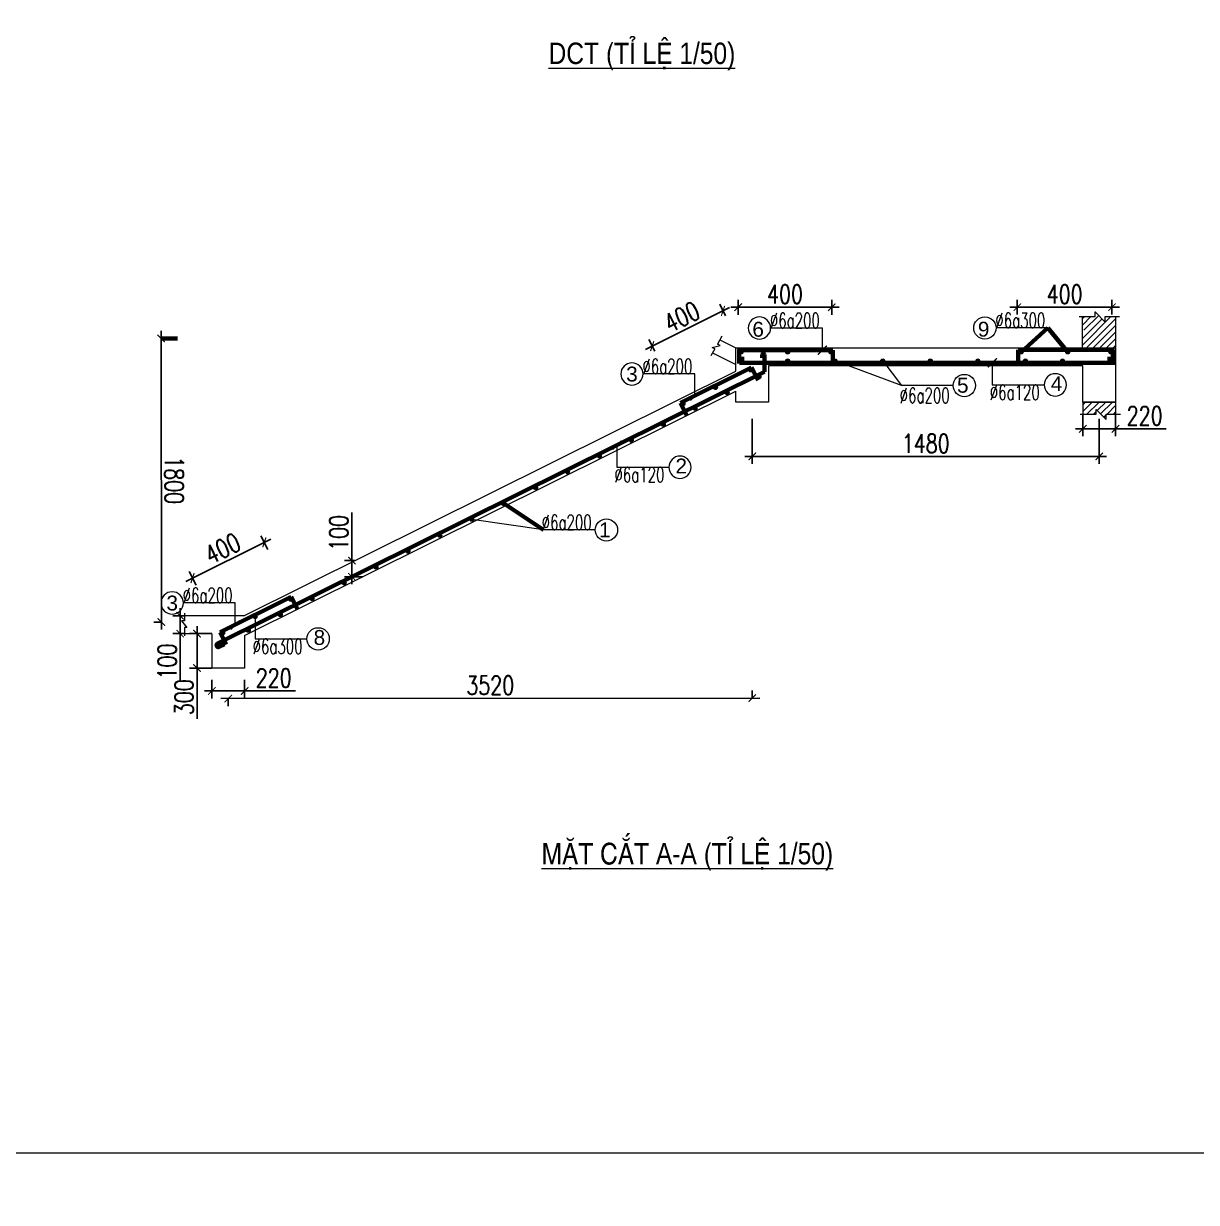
# Model space of a CAD drawing. Header units: millimetres. Extents: x 0 to 8478784, y 0 to 684185.
# Drawn here: x 3795837 to 3811592, y 386753 to 402594 of the extents above; entities that cross this region are included whole.
import ezdxf
from ezdxf.enums import TextEntityAlignment as Align

# ---------------------------------------------------------------- set-up
doc = ezdxf.new("R2010")
doc.units = ezdxf.units.MM
doc.header["$LTSCALE"] = 5000
doc.header["$MEASUREMENT"] = 0
doc.header["$PDMODE"] = 1
doc.header["$PDSIZE"] = -2
doc.linetypes.add('CENTER', pattern=[2, 1.25, -0.25, 0.25, -0.25])
for name, color, linetype, lineweight in [('00-XMT.Dim', 8, 'Continuous', 15), ('02-XMT.Beams', 94, 'Continuous', 25), ('02-XMT.Beams-Text', 7, 'Continuous', 20), ('02-XMT.Reinforcement', 1, 'Continuous', 40), ('DIM', 76, 'Continuous', 18), ('net thay', 7, 'Continuous', 15)]:
    doc.layers.add(name, color=color, linetype=linetype, lineweight=lineweight)
doc.layers.add('BETONG', color=2, linetype='Continuous')
doc.layers.add('TOVATLIEU', color=250, linetype='Continuous')
doc.styles.add('S1', font='VHARIAL.TTF', dxfattribs={"height": 200})
doc.styles.add('T_THEP', font='Romans.shx', dxfattribs={"width": 0.65})
doc.styles.add('vnarial narrowh', font='VHARIALN.TTF')
doc.styles.add('vnsimli 0.7', font='vnsimli.shx', dxfattribs={"width": 0.75})
doc.dimstyles.new('XMT 1-1-100', dxfattribs={"dimscale": 100, "dimtxt": 2.5, "dimasz": 1, "dimexe": 1, "dimexo": 0, "dimgap": 0.5, "dimtad": 1, "dimdec": 0, "dimzin": 0, "dimdsep": 46, "dimtxsty": 'vnsimli 0.7', "dimblk": 'ARCHTICK', "dimcen": 1.5, "dimdle": 1, "dimclrd": 8, "dimclre": 8, "dimclrt": 116, "dimadec": 0, "dimazin": 0, "dimtfac": 1, "dimtdec": 0, "dimtofl": 0, "dimtmove": 0, "dimatfit": 3, "dimfxl": 0.18, "dimtolj": 1, "dimtzin": 0, "dimarcsym": 0})

# ---------------------------------------------------------------- blocks, each defined once
blk = doc.blocks.new('lo')
at = {"layer": 'DIM', "linetype": 'ByBlock', "ltscale": 15}
blk.add_hatch(color=6, dxfattribs=at).paths.add_polyline_path([(699293, -322075, 1), (699423, -322075, 1)])
at = {"layer": 'DIM', "color": 6, "linetype": 'ByBlock', "ltscale": 15}
blk.add_circle((699358, -322075), 65.2, dxfattribs=at)
blk = doc.blocks.new('_ArchTick')
at = {"color": 0, "linetype": 'ByBlock', "const_width": 0.15}
blk.add_lwpolyline([(-0.5, -0.5), (0.5, 0.5)], dxfattribs=at)
blk = doc.blocks.new('*D230')
at = {"layer": '02-XMT.Beams-Text', "color": 8, "lineweight": -2, "transparency": 16777216}
for p, q in [((3810066, 397346), (3810066, 397048)), ((3810506, 397346), (3810506, 397048)), ((3809966, 397148), (3810506, 397148)), ((3810506, 397148), (3811188, 397148))]:
    blk.add_line(p, q, dxfattribs=at)
at = {"layer": 'Defpoints', "color": 0, "lineweight": 100, "transparency": 16777216}
for p in [(3810066, 397346), (3810506, 397346), (3810506, 397148)]:
    blk.add_point(p, dxfattribs=at)
at = {"layer": '02-XMT.Beams-Text', "color": 8, "lineweight": -2, "transparency": 16777216, "xscale": 100, "yscale": 100, "zscale": 100, "rotation": 180}
blk.add_blockref('_ArchTick', (3810066, 397148), dxfattribs=at)
at = {"layer": '02-XMT.Beams-Text', "color": 8, "lineweight": -2, "transparency": 16777216, "xscale": 100, "yscale": 100, "zscale": 100}
blk.add_blockref('_ArchTick', (3810506, 397148), dxfattribs=at)
at = {"layer": '02-XMT.Beams-Text', "color": 116, "lineweight": 100, "transparency": 16777216, "insert": (3810897, 397323), "char_height": 250, "attachment_point": 5, "style": 'vnsimli 0.7'}
blk.add_mtext('\\A1;220', dxfattribs=at)
blk = doc.blocks.new('*D231')
at = {"layer": '02-XMT.Beams-Text', "color": 8, "lineweight": -2, "transparency": 16777216}
for p, q in [((3798366, 393774), (3798366, 393526)), ((3798806, 393774), (3798806, 393526)), ((3798266, 393626), (3798806, 393626)), ((3798806, 393626), (3799488, 393626))]:
    blk.add_line(p, q, dxfattribs=at)
at = {"layer": 'Defpoints', "color": 0, "lineweight": 100, "transparency": 16777216}
for p in [(3798366, 393774), (3798806, 393774), (3798806, 393626)]:
    blk.add_point(p, dxfattribs=at)
at = {"layer": '02-XMT.Beams-Text', "color": 8, "lineweight": -2, "transparency": 16777216, "xscale": 100, "yscale": 100, "zscale": 100, "rotation": 180}
blk.add_blockref('_ArchTick', (3798366, 393626), dxfattribs=at)
at = {"layer": '02-XMT.Beams-Text', "color": 8, "lineweight": -2, "transparency": 16777216, "xscale": 100, "yscale": 100, "zscale": 100}
blk.add_blockref('_ArchTick', (3798806, 393626), dxfattribs=at)
at = {"layer": '02-XMT.Beams-Text', "color": 116, "lineweight": 100, "transparency": 16777216, "insert": (3799197, 393800), "char_height": 250, "attachment_point": 5, "style": 'vnsimli 0.7'}
blk.add_mtext('\\A1;220', dxfattribs=at)
blk = doc.blocks.new('*D232')
at = {"layer": '02-XMT.Beams-Text', "color": 8, "lineweight": -2, "transparency": 16777216}
for p, q in [((3800247, 395377), (3800247, 396024)), ((3800286, 395377), (3800147, 395377)), ((3800247, 395061), (3800247, 395377)), ((3800394, 395161), (3800147, 395161))]:
    blk.add_line(p, q, dxfattribs=at)
at = {"layer": 'Defpoints', "color": 0, "lineweight": 100, "transparency": 16777216}
for p in [(3800247, 395377), (3800286, 395377), (3800394, 395161)]:
    blk.add_point(p, dxfattribs=at)
at = {"layer": '02-XMT.Beams-Text', "color": 8, "lineweight": -2, "transparency": 16777216, "xscale": 100, "yscale": 100, "zscale": 100}
for p, rotation in [((3800247, 395377), 90), ((3800247, 395161), 270)]:
    blk.add_blockref('_ArchTick', p, dxfattribs=dict(at, rotation=rotation))
at = {"layer": '02-XMT.Beams-Text', "color": 116, "lineweight": 100, "transparency": 16777216, "insert": (3800072, 395750), "char_height": 250, "attachment_point": 5, "rotation": 90, "style": 'vnsimli 0.7'}
blk.add_mtext('\\A1;100', dxfattribs=at)
blk = doc.blocks.new('*D233')
at = {"layer": '02-XMT.Beams-Text', "color": 8, "lineweight": -2, "transparency": 16777216}
for p, q in [((3798167, 394496), (3798167, 393934)), ((3798366, 394396), (3798067, 394396)), ((3798366, 393934), (3798067, 393934)), ((3798167, 393934), (3798167, 393251))]:
    blk.add_line(p, q, dxfattribs=at)
at = {"layer": 'Defpoints', "color": 0, "lineweight": 100, "transparency": 16777216}
for p in [(3798366, 394396), (3798167, 393934), (3798366, 393934)]:
    blk.add_point(p, dxfattribs=at)
at = {"layer": '02-XMT.Beams-Text', "color": 8, "lineweight": -2, "transparency": 16777216, "xscale": 100, "yscale": 100, "zscale": 100}
for p, rotation in [((3798167, 394396), 90), ((3798167, 393934), 270)]:
    blk.add_blockref('_ArchTick', p, dxfattribs=dict(at, rotation=rotation))
at = {"layer": '02-XMT.Beams-Text', "color": 116, "lineweight": 100, "transparency": 16777216, "insert": (3797992, 393542), "char_height": 250, "attachment_point": 5, "rotation": 90, "style": 'vnsimli 0.7'}
blk.add_mtext('\\A1;300', dxfattribs=at)
blk = doc.blocks.new('*D234')
at = {"layer": '02-XMT.Beams-Text', "color": 8, "lineweight": -2, "transparency": 16777216}
for p, q in [((3797998, 394637), (3797840, 394637)), ((3797940, 394737), (3797940, 394396)), ((3797998, 394396), (3797840, 394396)), ((3797940, 394396), (3797940, 393749))]:
    blk.add_line(p, q, dxfattribs=at)
at = {"layer": 'Defpoints', "color": 0, "lineweight": 100, "transparency": 16777216}
for p in [(3797998, 394637), (3797940, 394396), (3797998, 394396)]:
    blk.add_point(p, dxfattribs=at)
at = {"layer": '02-XMT.Beams-Text', "color": 8, "lineweight": -2, "transparency": 16777216, "xscale": 100, "yscale": 100, "zscale": 100}
for p, rotation in [((3797940, 394637), 90), ((3797940, 394396), 270)]:
    blk.add_blockref('_ArchTick', p, dxfattribs=dict(at, rotation=rotation))
at = {"layer": '02-XMT.Beams-Text', "color": 116, "lineweight": 100, "transparency": 16777216, "insert": (3797766, 394022), "char_height": 250, "attachment_point": 5, "rotation": 90, "style": 'vnsimli 0.7'}
blk.add_mtext('\\A1;100', dxfattribs=at)
blk = doc.blocks.new('*D235')
at = {"layer": '02-XMT.Beams-Text', "color": 8, "lineweight": -2, "transparency": 16777216}
for p, q in [((3798486, 393523), (3805726, 393530)), ((3798586, 393523), (3798586, 393423)), ((3805626, 393530), (3805626, 393630))]:
    blk.add_line(p, q, dxfattribs=at)
at = {"layer": 'Defpoints', "color": 0, "lineweight": 100, "transparency": 16777216}
for p in [(3798586, 393523), (3805626, 393530), (3805626, 393530)]:
    blk.add_point(p, dxfattribs=at)
at = {"layer": '02-XMT.Beams-Text', "color": 8, "lineweight": -2, "transparency": 16777216, "xscale": 100, "yscale": 100, "zscale": 100}
for p, rotation in [((3798586, 393523), 180.0550640730903), ((3805626, 393530), 0.05506407309027405)]:
    blk.add_blockref('_ArchTick', p, dxfattribs=dict(at, rotation=rotation))
at = {"layer": '02-XMT.Beams-Text', "color": 116, "lineweight": 100, "transparency": 16777216, "insert": (3802106, 393702), "char_height": 250, "attachment_point": 5, "rotation": 0.0551, "style": 'vnsimli 0.7'}
blk.add_mtext('\\A1;3520', dxfattribs=at)
blk = doc.blocks.new('*D236')
at = {"layer": '02-XMT.Beams-Text', "color": 8, "lineweight": -2, "transparency": 16777216}
for p, q in [((3797688, 394452), (3797684, 398464)), ((3797684, 398364), (3797784, 398364)), ((3797687, 394552), (3797587, 394552))]:
    blk.add_line(p, q, dxfattribs=at)
at = {"layer": 'Defpoints', "color": 0, "lineweight": 100, "transparency": 16777216}
for p in [(3797684, 398364), (3797684, 398364), (3797687, 394552)]:
    blk.add_point(p, dxfattribs=at)
at = {"layer": '02-XMT.Beams-Text', "color": 8, "lineweight": -2, "transparency": 16777216, "xscale": 100, "yscale": 100, "zscale": 100}
for p, rotation in [((3797684, 398364), 90.05506406642019), ((3797687, 394552), 270.0550640664202)]:
    blk.add_blockref('_ArchTick', p, dxfattribs=dict(at, rotation=rotation))
at = {"layer": '02-XMT.Beams-Text', "color": 116, "lineweight": 100, "transparency": 16777216, "insert": (3797861, 396458), "char_height": 250, "attachment_point": 5, "rotation": 270.0551, "style": 'vnsimli 0.7'}
blk.add_mtext('\\A1;1800', dxfattribs=at)
blk = doc.blocks.new('*D237')
at = {"layer": '02-XMT.Beams-Text', "color": 8, "lineweight": -2, "transparency": 16777216}
for p, q in [((3805436, 398680), (3805436, 398882)), ((3806694, 398680), (3806694, 398882)), ((3805336, 398782), (3806794, 398782))]:
    blk.add_line(p, q, dxfattribs=at)
at = {"layer": 'Defpoints', "color": 0, "lineweight": 100, "transparency": 16777216}
for p in [(3806694, 398782), (3805436, 398680), (3806694, 398680)]:
    blk.add_point(p, dxfattribs=at)
at = {"layer": '02-XMT.Beams-Text', "color": 8, "lineweight": -2, "transparency": 16777216, "xscale": 100, "yscale": 100, "zscale": 100, "rotation": 180}
blk.add_blockref('_ArchTick', (3805436, 398782), dxfattribs=at)
at = {"layer": '02-XMT.Beams-Text', "color": 8, "lineweight": -2, "transparency": 16777216, "xscale": 100, "yscale": 100, "zscale": 100}
blk.add_blockref('_ArchTick', (3806694, 398782), dxfattribs=at)
at = {"layer": '02-XMT.Beams-Text', "color": 116, "lineweight": 100, "transparency": 16777216, "insert": (3806065, 398958), "char_height": 250, "attachment_point": 5, "style": 'vnsimli 0.7'}
blk.add_mtext('\\A1;400', dxfattribs=at)
blk = doc.blocks.new('*D238')
at = {"layer": '02-XMT.Beams-Text', "color": 8, "lineweight": -2, "transparency": 16777216}
for p, q in [((3809186, 398686), (3809186, 398883)), ((3810458, 398686), (3810458, 398883)), ((3809086, 398783), (3810558, 398783))]:
    blk.add_line(p, q, dxfattribs=at)
at = {"layer": 'Defpoints', "color": 0, "lineweight": 100, "transparency": 16777216}
for p in [(3810458, 398783), (3809186, 398686), (3810458, 398686)]:
    blk.add_point(p, dxfattribs=at)
at = {"layer": '02-XMT.Beams-Text', "color": 8, "lineweight": -2, "transparency": 16777216, "xscale": 100, "yscale": 100, "zscale": 100, "rotation": 180}
blk.add_blockref('_ArchTick', (3809186, 398783), dxfattribs=at)
at = {"layer": '02-XMT.Beams-Text', "color": 8, "lineweight": -2, "transparency": 16777216, "xscale": 100, "yscale": 100, "zscale": 100}
blk.add_blockref('_ArchTick', (3810458, 398783), dxfattribs=at)
at = {"layer": '02-XMT.Beams-Text', "color": 116, "lineweight": 100, "transparency": 16777216, "insert": (3809822, 398958), "char_height": 250, "attachment_point": 5, "style": 'vnsimli 0.7'}
blk.add_mtext('\\A1;400', dxfattribs=at)
blk = doc.blocks.new('*D239')
at = {"layer": '02-XMT.Beams-Text', "color": 8, "lineweight": -2, "transparency": 16777216}
for p, q in [((3804191, 398214), (3805322, 398777)), ((3805266, 398665), (3805188, 398822)), ((3804315, 398191), (3804236, 398348))]:
    blk.add_line(p, q, dxfattribs=at)
at = {"layer": 'Defpoints', "color": 0, "lineweight": 100, "transparency": 16777216}
for p in [(3805232, 398733), (3805266, 398665), (3804315, 398191)]:
    blk.add_point(p, dxfattribs=at)
at = {"layer": '02-XMT.Beams-Text', "color": 8, "lineweight": -2, "transparency": 16777216, "xscale": 100, "yscale": 100, "zscale": 100}
for p, rotation in [((3805232, 398733), 26.48413213507617), ((3804281, 398259), 206.4841321350762)]:
    blk.add_blockref('_ArchTick', p, dxfattribs=dict(at, rotation=rotation))
at = {"layer": '02-XMT.Beams-Text', "color": 116, "lineweight": 100, "transparency": 16777216, "insert": (3804679, 398652), "char_height": 250, "attachment_point": 5, "rotation": 26.4841, "style": 'vnsimli 0.7'}
blk.add_mtext('\\A1;400', dxfattribs=at)
blk = doc.blocks.new('*D240')
at = {"layer": '02-XMT.Beams-Text', "color": 8, "lineweight": -2, "transparency": 16777216}
for p, q in [((3799119, 395527), (3799026, 395712)), ((3799160, 395667), (3798016, 395097)), ((3798154, 395046), (3798061, 395231))]:
    blk.add_line(p, q, dxfattribs=at)
at = {"layer": 'Defpoints', "color": 0, "lineweight": 100, "transparency": 16777216}
for p in [(3799119, 395527), (3798106, 395142), (3798154, 395046)]:
    blk.add_point(p, dxfattribs=at)
at = {"layer": '02-XMT.Beams-Text', "color": 8, "lineweight": -2, "transparency": 16777216, "xscale": 100, "yscale": 100, "zscale": 100}
for p, rotation in [((3799071, 395623), 26.48286240175124), ((3798106, 395142), 206.4828624017512)]:
    blk.add_blockref('_ArchTick', p, dxfattribs=dict(at, rotation=rotation))
at = {"layer": '02-XMT.Beams-Text', "color": 116, "lineweight": 100, "transparency": 16777216, "insert": (3798510, 395539), "char_height": 250, "attachment_point": 5, "rotation": 26.4829, "style": 'vnsimli 0.7'}
blk.add_mtext('\\A1;400', dxfattribs=at)
blk = doc.blocks.new('w')
at = {"layer": '00-XMT.Dim'}
blk.add_line((3869287, 455553), (3869984, 455553), dxfattribs=at)
blk.add_lwpolyline([(3869287, 455256), (3869287, 455553)], dxfattribs=at)
blk.add_circle((3870133, 455553), 150, dxfattribs=at)
at = {"layer": '00-XMT.Dim', "xscale": 120, "yscale": 120, "zscale": 120, "rotation": 270}
blk.add_blockref('_ArchTick', (3869287, 455256), dxfattribs=at)
blk = doc.blocks.new('*D241')
at = {"layer": '02-XMT.Beams-Text', "color": 8, "lineweight": -2, "transparency": 16777216}
for p, q in [((3805626, 397284), (3805626, 396678)), ((3810286, 397284), (3810286, 396678)), ((3805526, 396778), (3810386, 396778))]:
    blk.add_line(p, q, dxfattribs=at)
at = {"layer": 'Defpoints', "color": 0, "lineweight": 100, "transparency": 16777216}
for p in [(3805626, 397284), (3810286, 397284), (3810286, 396778)]:
    blk.add_point(p, dxfattribs=at)
at = {"layer": '02-XMT.Beams-Text', "color": 8, "lineweight": -2, "transparency": 16777216, "xscale": 100, "yscale": 100, "zscale": 100, "rotation": 180}
blk.add_blockref('_ArchTick', (3805626, 396778), dxfattribs=at)
at = {"layer": '02-XMT.Beams-Text', "color": 8, "lineweight": -2, "transparency": 16777216, "xscale": 100, "yscale": 100, "zscale": 100}
blk.add_blockref('_ArchTick', (3810286, 396778), dxfattribs=at)
at = {"layer": '02-XMT.Beams-Text', "color": 116, "lineweight": 100, "transparency": 16777216, "insert": (3807956, 396952), "char_height": 250, "attachment_point": 5, "style": 'vnsimli 0.7'}
blk.add_mtext('\\A1;1480', dxfattribs=at)

msp = doc.modelspace()

# ---------------------------------------------------------------- hatches: boundary and pattern name
at = {"layer": 'TOVATLIEU', "linetype": 'ByBlock', "ltscale": 15}
h = msp.add_hatch(dxfattribs=at)
h.set_pattern_fill('ANSI31', color=256, scale=20, style=0)
h.set_pattern_definition([(45, (3749837.937, 493677.806), (-44.90128, 44.90128), [])])
h.paths.add_polyline_path([(3810505.5, 398656.2), (3810367, 398656.2), (3810367, 398582), (3810285.5, 398665.6), (3810285.5, 398236.6), (3810505.5, 398236.6)])
h.paths.add_polyline_path([(3810285.5, 398665.6), (3810233.2, 398719.3), (3810233.2, 398656.2), (3810065.5, 398656.2), (3810065.5, 398523.8, -0.162245), (3810081.5, 398475.8, -0.162245), (3810065.5, 398427.9), (3810065.5, 398236.6), (3810285.5, 398236.6)])
h.paths.add_polyline_path([(3810505.5, 397507.9), (3810285.5, 397507.9), (3810285.5, 397367.9), (3810379, 397271.9), (3810379, 397346.2), (3810505.5, 397346.2)])
h.paths.add_polyline_path([(3810285.5, 397507.9), (3810065.5, 397507.9), (3810065.5, 397346.2), (3810245.2, 397346.2), (3810245.2, 397409.3), (3810285.5, 397367.9)])

# ---------------------------------------------------------------- linework, layer by layer
at = {"layer": '00-XMT.Dim'}
for p, q in [((3809597, 398504), (3808900.5, 398504)), ((3807629, 397730), (3806739.8, 398061.7)), ((3807378.6, 398061.7), (3807629, 397730)), ((3808325.5, 397730), (3807629, 397730)), ((3802286, 396142.8), (3802820, 395789)), ((3802820, 395789), (3801857.2, 395929.7)), ((3803516.5, 395789), (3802820, 395789)), ((3798947, 394325.5), (3799643.5, 394325.5))]:
    msp.add_line(p, q, dxfattribs=at)
msp.add_lwpolyline([(3798947, 394621.9), (3798947, 394325.5)], dxfattribs=at)
for centre in [(3808750.7, 398504), (3808475.3, 397730.1), (3803666.3, 395789.1), (3799793.4, 394325.5)]:
    msp.add_circle(centre, 149.8, dxfattribs=at)
at = {"layer": '02-XMT.Beams', "linetype": 'ByBlock', "lineweight": 15}
for p, q in [((3805215.7, 398394.5), (3805157.3, 398288.1)), ((3805188.3, 398344.5), (3805405.5, 398236.6)), ((3805121.3, 398222.6), (3805070.9, 398130.9)), ((3805091.9, 398169.1), (3805405.5, 398013.2)), ((3805405.5, 397921.4), (3805405.5, 398236.6)), ((3805405.5, 398236.6), (3810505.5, 398236.6)), ((3798795.9, 394636.6), (3805405.5, 397921.4)), ((3798805.5, 394372.3), (3805405.5, 397652.3)), ((3810505.5, 397507.9), (3810505.5, 397346.2)), ((3798795.9, 394636.6), (3797998.3, 394636.6)), ((3798365.5, 394395.6), (3797998.3, 394395.6)), ((3798365.5, 394395.6), (3798365.5, 393933.5)), ((3798805.5, 394372.3), (3798805.5, 393933.5)), ((3798805.5, 393933.5), (3798365.5, 393933.5))]:
    msp.add_line(p, q, dxfattribs=at)
at = {"layer": '02-XMT.Beams', "linetype": 'Continuous', "lineweight": 15}
msp.add_lwpolyline([(3801093, 417113.5), (3822093, 417113.5), (3822093, 387413.5), (3801093, 387413.5), (3780093, 387413.5), (3780093, 417113.5)], close=True, dxfattribs=at)
at = {"layer": '02-XMT.Beams', "linetype": 'ByBlock', "lineweight": 15}
for points in [[(3810017.6, 398656.2), (3810233.2, 398656.2), (3810233.2, 398719.3), (3810367, 398582), (3810367, 398656.2), (3810560.3, 398656.2)], [(3810062.1, 398236.6), (3810062.1, 398656.2)], [(3810505.5, 398656.2), (3810505.5, 398236.6)], [(3805121.3, 398222.6), (3805085.1, 398242.9), (3805194.9, 398268.2), (3805157.3, 398288.1)], [(3810505.5, 398236.6), (3810505.5, 397507.9), (3810065.5, 397507.9), (3810065.5, 397995.6)], [(3810065.5, 397995.6), (3805845.5, 397995.6), (3805845.5, 397507.9), (3805405.5, 397507.9), (3805405.5, 397652.3)], [(3810065.5, 397507.9), (3810065.5, 397346.2)], [(3810029.6, 397346.2), (3810245.2, 397346.2), (3810245.2, 397409.3), (3810379, 397271.9), (3810379, 397346.2), (3810572.3, 397346.2)], [(3797998.3, 394670.5), (3797998.3, 394567.9), (3797956, 394567.9), (3798028.5, 394477.4), (3797998.3, 394477.4), (3797998.3, 394368.7)]]:
    msp.add_lwpolyline(points, dxfattribs=at)
at = {"layer": '02-XMT.Beams-Text', "lineweight": 100}
for p, q in [((3809236.6, 398180.2), (3809597, 398504)), ((3809597, 398504), (3809863.4, 398180.2)), ((3797683.7, 398363.7), (3797903.2, 398363.9)), ((3802820, 395789), (3802286, 396142.8))]:
    msp.add_line(p, q, dxfattribs=at)
at = {"layer": '02-XMT.Reinforcement', "lineweight": 100}
for p, q in [((3805517.2, 398087.8), (3805462.2, 398087.8)), ((3805758.2, 398103.3), (3805758.2, 398145.8)), ((3805792, 397914.3), (3805792, 398145.8)), ((3806706.8, 398024.3), (3806706.8, 398206.3)), ((3809197.5, 398025.6), (3809197.5, 398207.6)), ((3810452.7, 398087.8), (3810398.1, 398087.8)), ((3804660.1, 397498), (3805616.8, 397973.4)), ((3805616.8, 397973.4), (3805703, 397800.1)), ((3804660.1, 397498), (3804746.2, 397324.6)), ((3798476.8, 394417.3), (3799433.5, 394892.8)), ((3799433.5, 394892.8), (3799516.6, 394725.7)), ((3798476.8, 394417.3), (3798559.9, 394250.2))]:
    msp.add_line(p, q, dxfattribs=at)
for points in [[(3805448.6, 398025.7), (3805448.6, 398206.3), (3806706.8, 398206.3)], [(3810469.2, 398006.6), (3810469.2, 398207.6), (3809197.5, 398207.6)], [(3810452.7, 398035.6), (3805455.3, 398035.6)], [(3798442.2, 394261.6), (3805792, 397914.3)], [(3798464.4, 394216.8), (3798532.5, 394250.7)]]:
    msp.add_lwpolyline(points, dxfattribs=at)
for centre, radius, start, end in [((3805775.1, 398140), 17.9, 18.86796, 161.13204), ((3798453.3, 394239.2), 25, 116.42598, 296.42598)]:
    msp.add_arc(centre, radius, start, end, dxfattribs=at)
at = {"layer": 'BETONG', "linetype": 'ByBlock'}
msp.add_line((3810065.5, 397507.9), (3810505.5, 397507.9), dxfattribs=at)
at = {"layer": 'net thay', "linetype": 'CENTER', "lineweight": 15}
msp.add_circle((3911642, 421190.5), 262994, dxfattribs=at)

# ---------------------------------------------------------------- block references
at = {"layer": '02-XMT.Beams', "lineweight": 100, "xscale": -1}
for p in [(7675854.5, -57050.2), (7674142.4, -57667.3), (7667966.2, -60744.4)]:
    msp.add_blockref('w', p, dxfattribs=at)
at = {"layer": '02-XMT.Beams', "lineweight": 100, "xscale": -1, "rotation": 180}
for p in [(-60436.5, 853292.1), (-65478.7, 852184.9)]:
    msp.add_blockref('w', p, dxfattribs=at)
at = {"layer": 'DIM', "color": 6, "linetype": 'ByBlock', "xscale": 0.400000000372529, "yscale": 0.4000000000232831, "zscale": 0.4}
for p in [(3525719, 526891.6), (3525731, 527010.1), (3526357.7, 527010.1), (3526357.7, 526891.6), (3526937.5, 527010.1), (3526996.5, 526891.6), (3527635.3, 526891.6), (3528274.1, 526891.6), (3528912.9, 526891.6), (3529493.4, 527010.1), (3529551.7, 526891.6), (3530049.5, 526891.6), (3530120.1, 527010.1), (3530699.9, 527010.1), (3530709.5, 526891.6), (3525861.8, 526768.4), (3525972.6, 526677.2), (3525387.1, 526532.5), (3525543.9, 526464.2), (3524951.7, 526316.1), (3525115.2, 526251.1), (3524686.4, 526038), (3524257.7, 525825), (3524257.7, 525825), (3523828.9, 525611.9), (3523400.2, 525398.8), (3522971.5, 525185.7), (3522971.5, 525185.7), (3522542.7, 524972.7), (3522114, 524759.6), (3521685.3, 524546.5), (3521685.3, 524546.5), (3521256.5, 524333.5), (3520827.8, 524120.4), (3520399, 523907.3), (3520399, 523907.3), (3519678.5, 523687.8), (3519970.3, 523694.3), (3519203.8, 523451.8), (3519541.6, 523481.2), (3519112.8, 523268.1), (3518768.5, 523235.5)]:
    msp.add_blockref('lo', p, dxfattribs=at)

# ---------------------------------------------------------------- texts
at = {"layer": '02-XMT.Beams', "lineweight": 100, "char_height": 200, "width": 248.636, "style": 'S1'}
for s, insert, attachment_point in [('6', (3805782, 398586.3), 3), ('9', (3808811.5, 398587.6), 3), ('3', (3804087, 397984.3), 3), ('5', (3808531.3, 397631), 9), ('4', (3809636, 397655.6), 7), ('2', (3804593.8, 396548.4), 7), ('1', (3803722.3, 395690), 9), ('3', (3797910.7, 394907.2), 3), ('8', (3799732.6, 394241.9), 7)]:
    msp.add_mtext(s, dxfattribs=dict(at, insert=insert, attachment_point=attachment_point))
at = {"layer": 'DIM', "color": 2, "lineweight": 9, "style": 'vnarial narrowh'}
for s, p in [('%%UDCT (TØ LÖ 1/50)', (3804143.5, 402195.5)), ('%%UMÆT C¾T A-A (TØ LÖ 1/50)', (3804754, 391462.5))]:
    msp.add_text(s, height=288, dxfattribs=at).set_placement(p, align=Align.MIDDLE)
at = {"layer": 'DIM', "color": 2, "style": 'T_THEP', "width": 0.65}
for s, p in [('%%C6a200', (3805862, 398502.7)), ('%%C6a300', (3808891.5, 398504)), ('%%C6a200', (3804149.9, 397885.6)), ('%%C6a200', (3807606.4, 397494.9)), ('%%C6a120', (3808816.4, 397536.7)), ('%%C6a120', (3803774.2, 396429.5)), ('%%C6a200', (3802797.4, 395789.4)), ('%%C6a200', (3797973.6, 394808.5)), ('%%C6a300', (3798913, 394123))]:
    msp.add_text(s, height=202.5, dxfattribs=at).set_placement(p)

# ---------------------------------------------------------------- dimensions: what is measured, and where the dimension line sits
at = {"layer": '02-XMT.Beams-Text', "lineweight": 100}
for base, p1, p2, text, picture, middle in [((3806694, 398782.5), (3805436.5, 398680.1), (3806694, 398680.1), '400', '*D237', (3806065.2, 398957.5)), ((3810458, 398783), (3809185.5, 398686.1), (3810458, 398686.1), '400', '*D238', (3809821.8, 398958)), ((3810505.5, 397148), (3810065.5, 397346.2), (3810505.5, 397346.2), '220', '*D230', (3810896.6, 397323)), ((3810285.5, 396777.5), (3805625.5, 397284.4), (3810285.5, 397284.4), '1480', '*D241', (3807955.5, 396952.5)), ((3798805.5, 393625.5), (3798365.5, 393773.5), (3798805.5, 393773.5), '220', '*D231', (3799196.6, 393800.5))]:
    dim = msp.add_linear_dim(base=base, p1=p1, p2=p2, text=text, dimstyle='XMT 1-1-100', dxfattribs=at)
    dim.commit()
    dim.dimension.update_dxf_attribs({"geometry": picture, "text_midpoint": middle})
for p1, p2, distance, picture, middle in [((3804314.5, 398190.9), (3805266, 398665), 75.6, '*D239', (3804678.5, 398652.2)), ((3799118.6, 395526.8), (3798153.5, 395046), -107, '*D240', (3798510.3, 395538.8))]:
    dim = msp.add_aligned_dim(p1=p1, p2=p2, distance=distance, text='400', dimstyle='XMT 1-1-100', dxfattribs=at)
    dim.commit()
    dim.dimension.update_dxf_attribs({"geometry": picture, "text_midpoint": middle})
for base, p1, p2, angle, text, picture, middle in [((3797683.7, 398363.7), (3797687.4, 394551.6), (3797683.7, 398363.7), 90.05506, '1800', '*D236', (3797860.6, 396457.8)), ((3800247, 395377.3), (3800393.5, 395161.5), (3800286.3, 395377.3), 90, '100', '*D232', (3800072, 395750.5)), ((3797940.5, 394395.6), (3797998.3, 394636.6), (3797998.3, 394395.6), 90, '100', '*D234', (3797765.5, 394022.4)), ((3798167, 393933.5), (3798365.5, 394395.6), (3798365.5, 393933.5), 90, '300', '*D233', (3797992, 393542.4)), ((3805625.9, 393530.2), (3798585.9, 393523.5), (3805625.9, 393530.2), 0.05506, '3520', '*D235', (3802105.7, 393701.9))]:
    dim = msp.add_linear_dim(base=base, p1=p1, p2=p2, angle=angle, text=text, dimstyle='XMT 1-1-100', dxfattribs=at)
    dim.commit()
    dim.dimension.update_dxf_attribs({"geometry": picture, "text_midpoint": middle})

doc.saveas('drawing.dxf')
